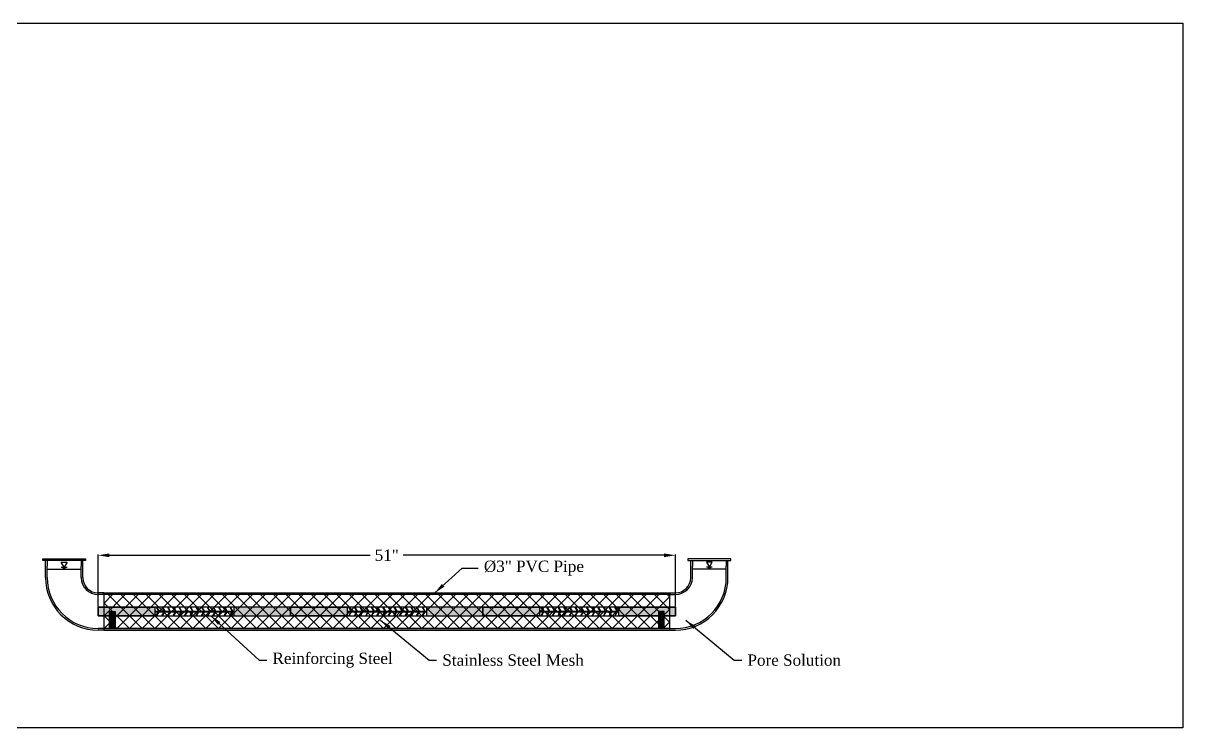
# Model space of a CAD drawing. Header units: metres. Extents: x -35 to 1129, y -141 to 51.
# Drawn here: x 489.6 to 592, y -47 to 15.3 of the extents above; entities that cross this region are included whole.
import ezdxf

# ---------------------------------------------------------------- set-up
doc = ezdxf.new("R2010")
doc.units = ezdxf.units.M
for name, color, linetype in [('L01', 1, 'Continuous'), ('L03', 3, 'Continuous'), ('L04', 4, 'Continuous'), ('L05', 5, 'Continuous')]:
    doc.layers.add(name, color=color, linetype=linetype)
doc.styles.add('TNR', font='times.ttf')
doc.linetypes.add('ZIGZAG', pattern='A,0.00254,-5.08,[131,ltypeshp.shx,S=5.08,R=0,X=-5.08,Y=0],-10.16,[131,ltypeshp.shx,S=5.08,R=180,X=5.08,Y=0],-5.08', length=20.32254)
doc.dimstyles.new('Annnotation_01', dxfattribs={"dimtxt": 1, "dimasz": 1, "dimexe": 0.25, "dimexo": 0.25, "dimgap": 0.5, "dimtad": 0, "dimtih": 1, "dimtoh": 1, "dimdec": 4, "dimzin": 0, "dimdsep": 46, "dimtxsty": 'TNR', "dimcen": 0.25, "dimadec": 0, "dimazin": 0, "dimtfac": 1, "dimtdec": 4, "dimtofl": 0, "dimtmove": 0, "dimatfit": 3, "dimfxl": 1, "dimtolj": 1, "dimtzin": 0, "dimarcsym": 0})
doc.dimstyles.new('Annnotation_02', dxfattribs={"dimtxt": 0.25, "dimasz": 0.25, "dimexe": 0.0625, "dimexo": 0.0625, "dimgap": 0.125, "dimtad": 0, "dimtih": 1, "dimtoh": 1, "dimdec": 4, "dimzin": 0, "dimdsep": 46, "dimtxsty": 'TNR', "dimcen": 0.0625, "dimclrd": 1, "dimclre": 1, "dimclrt": 3, "dimazin": 0, "dimtfac": 1, "dimtdec": 4, "dimtofl": 0, "dimtmove": 0, "dimatfit": 3, "dimfxl": 1, "dimtfillclr": 1, "dimtolj": 1, "dimtzin": 0, "dimarcsym": 0})
pattern_1 = [(0, (0, 1.75), (0, 0.15875), []), (0, (0, 1.76984), (0, 0.15875), []), (0, (0, 1.78969), (0, 0.15875), []), (0, (0, 1.84922), (0, 0.15875), [])]

# ---------------------------------------------------------------- blocks, each defined once
blk = doc.blocks.new('*D79')
at = {"color": 1, "lineweight": -2, "transparency": 16777216}
for p, q in [((496.21, -36.24), (496.21, -31.65)), ((497.21, -31.71), (520.25, -31.71)), ((546.21, -31.71), (523.17, -31.71)), ((547.21, -36.24), (547.21, -31.65))]:
    blk.add_line(p, q, dxfattribs=at)
at = {"color": 1, "transparency": 16777216}
for points in [[(497.21, -31.55), (497.21, -31.88), (496.21, -31.71)], [(546.21, -31.55), (546.21, -31.88), (547.21, -31.71)]]:
    blk.add_solid(points, dxfattribs=at)
at = {"layer": 'Defpoints', "color": 0, "transparency": 16777216}
for p in [(547.21, -31.71), (496.21, -36.31), (547.21, -36.31)]:
    blk.add_point(p, dxfattribs=at)
at = {"color": 3, "transparency": 16777216, "insert": (521.71, -31.71), "char_height": 1, "attachment_point": 5, "style": 'TNR'}
blk.add_mtext('\\A1;51"', dxfattribs=at)

msp = doc.modelspace()

# ---------------------------------------------------------------- hatches: boundary and pattern name
at = {"layer": 'L01'}
h = msp.add_hatch(dxfattribs=at)
h.set_pattern_fill('ANSI37', color=256, scale=0.25, angle=90)
h.set_pattern_definition([(135, (501.7816, 1.6671), (-0.561266, -0.561266), []), (225, (501.7816, 1.6671), (0.561266, -0.561266), [])])
h.paths.add_polyline_path([(546.70979, -38.18208), (546.70979, -35.18208), (496.70979, -35.18208), (496.70979, -38.18208)])
at = {"layer": 'L01', "ltscale": 0.1}
h = msp.add_hatch(dxfattribs=at)
h.set_pattern_fill('PLASTI', color=256, scale=0.025)
h.set_pattern_definition(pattern_1)
h.paths.add_polyline_path([(497.70979, -36.68208), (497.20979, -36.68208), (497.20979, -38.18208), (497.70979, -38.18208)])
h = msp.add_hatch(dxfattribs=at)
h.set_pattern_fill('PLASTI', color=256, scale=0.025)
h.set_pattern_definition(pattern_1)
h.paths.add_polyline_path([(546.20979, -36.68208), (545.70979, -36.68208), (545.70979, -38.18208), (546.20979, -38.18208)])
at = {"layer": 'L05'}
h = msp.add_hatch(color=251, dxfattribs=at)
h.dxf.hatch_style = 1
h.paths.add_polyline_path([(501.20979, -37.05708), (501.20979, -36.30708), (496.20979, -36.30708), (496.20979, -37.05708)])
h = msp.add_hatch(color=251, dxfattribs=at)
h.dxf.hatch_style = 1
h.paths.add_polyline_path([(513.20979, -37.05708), (513.20979, -36.30708), (508.20979, -36.30708), (508.20979, -37.05708)])
h = msp.add_hatch(color=251, dxfattribs=at)
h.dxf.hatch_style = 1
h.paths.add_polyline_path([(518.20979, -37.05708), (518.20979, -36.30708), (513.20979, -36.30708), (513.20979, -37.05708)])
h = msp.add_hatch(color=251, dxfattribs=at)
h.dxf.hatch_style = 1
h.paths.add_polyline_path([(530.20979, -37.05708), (530.20979, -36.30708), (525.20979, -36.30708), (525.20979, -37.05708)])
h = msp.add_hatch(color=251, dxfattribs=at)
h.dxf.hatch_style = 1
h.paths.add_polyline_path([(535.20979, -37.05708), (535.20979, -36.30708), (530.20979, -36.30708), (530.20979, -37.05708)])
h = msp.add_hatch(color=251, dxfattribs=at)
h.dxf.hatch_style = 1
h.paths.add_polyline_path([(547.20979, -37.05708), (547.20979, -36.30708), (542.20979, -36.30708), (542.20979, -37.05708)])

# ---------------------------------------------------------------- linework, layer by layer
at = {"layer": 'L01'}
for p, q in [((501.20979, -36.65708), (508.20979, -36.65708)), ((501.20979, -36.70708), (508.20979, -36.70708)), ((501.33479, -36.30708), (501.53686, -36.65708)), ((501.34729, -37.05708), (501.54936, -36.70708)), ((501.38479, -36.30708), (501.58686, -36.65708)), ((501.39729, -37.05708), (501.59936, -36.70708)), ((501.83479, -36.30708), (502.03686, -36.65708)), ((501.84729, -37.05708), (502.04936, -36.70708)), ((501.88479, -36.30708), (502.08686, -36.65708)), ((501.89729, -37.05708), (502.09936, -36.70708)), ((502.33479, -36.30708), (502.53686, -36.65708)), ((502.34729, -37.05708), (502.54936, -36.70708)), ((502.38479, -36.30708), (502.58686, -36.65708)), ((502.39729, -37.05708), (502.59936, -36.70708)), ((502.83479, -36.30708), (503.03686, -36.65708)), ((502.84729, -37.05708), (503.04936, -36.70708)), ((502.88479, -36.30708), (503.08686, -36.65708)), ((502.89729, -37.05708), (503.09936, -36.70708)), ((503.33479, -36.30708), (503.53686, -36.65708)), ((503.34729, -37.05708), (503.54936, -36.70708)), ((503.38479, -36.30708), (503.58686, -36.65708)), ((503.39729, -37.05708), (503.59936, -36.70708)), ((503.83479, -36.30708), (504.03686, -36.65708)), ((503.84729, -37.05708), (504.04936, -36.70708)), ((503.88479, -36.30708), (504.08686, -36.65708)), ((503.89729, -37.05708), (504.09936, -36.70708)), ((504.33479, -36.30708), (504.53686, -36.65708)), ((504.34729, -37.05708), (504.54936, -36.70708)), ((504.38479, -36.30708), (504.58686, -36.65708)), ((504.39729, -37.05708), (504.59936, -36.70708)), ((504.83479, -36.30708), (505.03686, -36.65708)), ((504.84729, -37.05708), (505.04936, -36.70708)), ((504.88479, -36.30708), (505.08686, -36.65708)), ((504.89729, -37.05708), (505.09936, -36.70708)), ((505.33479, -36.30708), (505.53686, -36.65708)), ((505.34729, -37.05708), (505.54936, -36.70708)), ((505.38479, -36.30708), (505.58686, -36.65708)), ((505.39729, -37.05708), (505.59936, -36.70708)), ((505.83479, -36.30708), (506.03686, -36.65708)), ((505.84729, -37.05708), (506.04936, -36.70708)), ((505.88479, -36.30708), (506.08686, -36.65708)), ((505.89729, -37.05708), (506.09936, -36.70708)), ((506.33479, -36.30708), (506.53686, -36.65708)), ((506.34729, -37.05708), (506.54936, -36.70708)), ((506.38479, -36.30708), (506.58686, -36.65708)), ((506.39729, -37.05708), (506.59936, -36.70708)), ((506.83479, -36.30708), (507.03686, -36.65708)), ((506.84729, -37.05708), (507.04936, -36.70708)), ((506.88479, -36.30708), (507.08686, -36.65708)), ((506.89729, -37.05708), (507.09936, -36.70708)), ((507.33479, -36.30708), (507.53686, -36.65708)), ((507.34729, -37.05708), (507.54936, -36.70708)), ((507.38479, -36.30708), (507.58686, -36.65708)), ((507.39729, -37.05708), (507.59936, -36.70708)), ((507.83479, -36.30708), (508.03686, -36.65708)), ((507.84729, -37.05708), (508.04936, -36.70708)), ((507.88479, -36.30708), (508.08686, -36.65708)), ((507.89729, -37.05708), (508.09936, -36.70708)), ((518.20979, -36.65708), (525.20979, -36.65708)), ((518.20979, -36.70708), (525.20979, -36.70708)), ((518.33479, -36.30708), (518.53686, -36.65708)), ((518.34729, -37.05708), (518.54936, -36.70708)), ((518.38479, -36.30708), (518.58686, -36.65708)), ((518.39729, -37.05708), (518.59936, -36.70708)), ((518.83479, -36.30708), (519.03686, -36.65708)), ((518.84729, -37.05708), (519.04936, -36.70708)), ((518.88479, -36.30708), (519.08686, -36.65708)), ((518.89729, -37.05708), (519.09936, -36.70708)), ((519.33479, -36.30708), (519.53686, -36.65708)), ((519.34729, -37.05708), (519.54936, -36.70708)), ((519.38479, -36.30708), (519.58686, -36.65708)), ((519.39729, -37.05708), (519.59936, -36.70708)), ((519.83479, -36.30708), (520.03686, -36.65708)), ((519.84729, -37.05708), (520.04936, -36.70708)), ((519.88479, -36.30708), (520.08686, -36.65708)), ((519.89729, -37.05708), (520.09936, -36.70708)), ((520.33479, -36.30708), (520.53686, -36.65708)), ((520.34729, -37.05708), (520.54936, -36.70708)), ((520.38479, -36.30708), (520.58686, -36.65708)), ((520.39729, -37.05708), (520.59936, -36.70708)), ((520.83479, -36.30708), (521.03686, -36.65708)), ((520.84729, -37.05708), (521.04936, -36.70708)), ((520.88479, -36.30708), (521.08686, -36.65708)), ((520.89729, -37.05708), (521.09936, -36.70708)), ((521.33479, -36.30708), (521.53686, -36.65708)), ((521.34729, -37.05708), (521.54936, -36.70708)), ((521.38479, -36.30708), (521.58686, -36.65708)), ((521.39729, -37.05708), (521.59936, -36.70708)), ((521.83479, -36.30708), (522.03686, -36.65708)), ((521.84729, -37.05708), (522.04936, -36.70708)), ((521.88479, -36.30708), (522.08686, -36.65708)), ((521.89729, -37.05708), (522.09936, -36.70708)), ((522.33479, -36.30708), (522.53686, -36.65708)), ((522.34729, -37.05708), (522.54936, -36.70708)), ((522.38479, -36.30708), (522.58686, -36.65708)), ((522.39729, -37.05708), (522.59936, -36.70708)), ((522.83479, -36.30708), (523.03686, -36.65708)), ((522.84729, -37.05708), (523.04936, -36.70708)), ((522.88479, -36.30708), (523.08686, -36.65708)), ((522.89729, -37.05708), (523.09936, -36.70708)), ((523.33479, -36.30708), (523.53686, -36.65708)), ((523.34729, -37.05708), (523.54936, -36.70708)), ((523.38479, -36.30708), (523.58686, -36.65708)), ((523.39729, -37.05708), (523.59936, -36.70708)), ((523.83479, -36.30708), (524.03686, -36.65708)), ((523.84729, -37.05708), (524.04936, -36.70708)), ((523.88479, -36.30708), (524.08686, -36.65708)), ((523.89729, -37.05708), (524.09936, -36.70708)), ((524.33479, -36.30708), (524.53686, -36.65708)), ((524.34729, -37.05708), (524.54936, -36.70708)), ((524.38479, -36.30708), (524.58686, -36.65708)), ((524.39729, -37.05708), (524.59936, -36.70708)), ((524.83479, -36.30708), (525.03686, -36.65708)), ((524.84729, -37.05708), (525.04936, -36.70708)), ((524.88479, -36.30708), (525.08686, -36.65708)), ((524.89729, -37.05708), (525.09936, -36.70708)), ((535.20979, -36.65708), (542.20979, -36.65708)), ((535.20979, -36.70708), (542.20979, -36.70708)), ((535.33479, -36.30708), (535.53686, -36.65708)), ((535.34729, -37.05708), (535.54936, -36.70708)), ((535.38479, -36.30708), (535.58686, -36.65708)), ((535.39729, -37.05708), (535.59936, -36.70708)), ((535.83479, -36.30708), (536.03686, -36.65708)), ((535.84729, -37.05708), (536.04936, -36.70708)), ((535.88479, -36.30708), (536.08686, -36.65708)), ((535.89729, -37.05708), (536.09936, -36.70708)), ((536.33479, -36.30708), (536.53686, -36.65708)), ((536.34729, -37.05708), (536.54936, -36.70708)), ((536.38479, -36.30708), (536.58686, -36.65708)), ((536.39729, -37.05708), (536.59936, -36.70708)), ((536.83479, -36.30708), (537.03686, -36.65708)), ((536.84729, -37.05708), (537.04936, -36.70708)), ((536.88479, -36.30708), (537.08686, -36.65708)), ((536.89729, -37.05708), (537.09936, -36.70708)), ((537.33479, -36.30708), (537.53686, -36.65708)), ((537.34729, -37.05708), (537.54936, -36.70708)), ((537.38479, -36.30708), (537.58686, -36.65708)), ((537.39729, -37.05708), (537.59936, -36.70708)), ((537.83479, -36.30708), (538.03686, -36.65708)), ((537.84729, -37.05708), (538.04936, -36.70708)), ((537.88479, -36.30708), (538.08686, -36.65708)), ((537.89729, -37.05708), (538.09936, -36.70708)), ((538.33479, -36.30708), (538.53686, -36.65708)), ((538.34729, -37.05708), (538.54936, -36.70708)), ((538.38479, -36.30708), (538.58686, -36.65708)), ((538.39729, -37.05708), (538.59936, -36.70708)), ((538.83479, -36.30708), (539.03686, -36.65708)), ((538.84729, -37.05708), (539.04936, -36.70708)), ((538.88479, -36.30708), (539.08686, -36.65708)), ((538.89729, -37.05708), (539.09936, -36.70708)), ((539.33479, -36.30708), (539.53686, -36.65708)), ((539.34729, -37.05708), (539.54936, -36.70708)), ((539.38479, -36.30708), (539.58686, -36.65708)), ((539.39729, -37.05708), (539.59936, -36.70708)), ((539.83479, -36.30708), (540.03686, -36.65708)), ((539.84729, -37.05708), (540.04936, -36.70708)), ((539.88479, -36.30708), (540.08686, -36.65708)), ((539.89729, -37.05708), (540.09936, -36.70708)), ((540.33479, -36.30708), (540.53686, -36.65708)), ((540.34729, -37.05708), (540.54936, -36.70708)), ((540.38479, -36.30708), (540.58686, -36.65708)), ((540.39729, -37.05708), (540.59936, -36.70708)), ((540.83479, -36.30708), (541.03686, -36.65708)), ((540.84729, -37.05708), (541.04936, -36.70708)), ((540.88479, -36.30708), (541.08686, -36.65708)), ((540.89729, -37.05708), (541.09936, -36.70708)), ((541.33479, -36.30708), (541.53686, -36.65708)), ((541.34729, -37.05708), (541.54936, -36.70708)), ((541.38479, -36.30708), (541.58686, -36.65708)), ((541.39729, -37.05708), (541.59936, -36.70708)), ((541.83479, -36.30708), (542.03686, -36.65708)), ((541.84729, -37.05708), (542.04936, -36.70708)), ((541.88479, -36.30708), (542.08686, -36.65708)), ((541.89729, -37.05708), (542.09936, -36.70708))]:
    msp.add_line(p, q, dxfattribs=at)
msp.add_lwpolyline([(546.70979, -38.18208), (546.70979, -35.18208), (496.70979, -35.18208), (496.70979, -38.18208)], close=True, dxfattribs=at)
at = {"layer": 'L03'}
for p, q in [((491.56479, -33.68208), (491.56479, -32.18208)), ((491.70979, -33.68208), (491.70979, -32.68208)), ((494.70979, -33.68208), (494.70378, -32.68208)), ((494.85479, -33.68208), (494.85479, -32.18208)), ((548.56479, -33.68208), (548.56479, -32.18208)), ((548.70979, -33.68208), (548.7158, -32.68208)), ((551.70979, -33.68208), (551.70979, -32.68208)), ((551.85479, -33.68208), (551.85479, -32.18208)), ((496.70979, -35.03708), (496.20979, -35.03708)), ((496.70979, -35.18208), (496.20979, -35.18208)), ((546.70979, -35.03708), (547.20979, -35.03708)), ((546.70979, -35.18208), (547.20979, -35.18208)), ((496.70979, -38.18208), (496.20979, -38.18208)), ((496.70979, -38.32708), (496.20979, -38.32708)), ((546.70979, -38.18208), (547.20979, -38.18208)), ((546.70979, -38.32708), (547.20979, -38.32708))]:
    msp.add_line(p, q, dxfattribs=at)
at = {"layer": 'L03', "linetype": 'ZIGZAG', "ltscale": 0.005}
for p, q in [((491.70979, -32.18208), (491.70979, -32.68208)), ((494.70378, -32.18208), (494.70378, -32.68208)), ((548.7158, -32.18208), (548.7158, -32.68208)), ((551.70979, -32.18208), (551.70979, -32.68208))]:
    msp.add_line(p, q, dxfattribs=at)
at = {"layer": 'L03', "color": 142, "true_color": 0x00a3e0}
for p, q in [((492.94771, -32.76748), (493.46733, -32.76748)), ((550.47187, -32.76748), (549.95226, -32.76748)), ((491.70979, -32.93208), (494.70525, -32.9255)), ((493.07761, -32.84978), (493.33742, -32.84978)), ((551.70979, -32.93208), (548.71434, -32.9255)), ((550.34197, -32.84978), (550.08216, -32.84978))]:
    msp.add_line(p, q, dxfattribs=at)
at = {"layer": 'L03'}
for points in [[(398.67188, 15.30375), (592.04417, 15.30375), (592.04417, -46.95575), (398.67188, -46.95575)], [(491.30878, -32.03708), (495.10479, -32.03708), (495.10479, -32.18208), (491.30878, -32.18208)], [(552.1108, -32.03708), (548.31479, -32.03708), (548.31479, -32.18208), (552.1108, -32.18208)], [(496.70979, -35.18208), (496.70979, -35.03708), (546.70979, -35.03708), (546.70979, -35.18208)], [(497.70979, -38.18208), (497.20979, -38.18208), (497.20979, -36.68208), (497.70979, -36.68208)], [(545.70979, -38.18208), (546.20979, -38.18208), (546.20979, -36.68208), (545.70979, -36.68208)], [(496.70979, -38.18208), (496.70979, -38.32708), (546.70979, -38.32708), (546.70979, -38.18208)]]:
    msp.add_lwpolyline(points, close=True, dxfattribs=at)
at = {"layer": 'L03', "color": 142, "true_color": 0x00a3e0, "flags": 128}
for points in [[(493.20752, -32.76748), (492.94771, -32.31748), (493.46733, -32.31748)], [(550.21206, -32.76748), (550.47187, -32.31748), (549.95226, -32.31748)]]:
    msp.add_lwpolyline(points, close=True, dxfattribs=at)
at = {"layer": 'L03'}
for centre, radius, start, end in [((496.20979, -33.68208), 4.645, 180, 270), ((496.20979, -33.68208), 4.5, 180, 270), ((496.20979, -33.68208), 1.5, 180, 270), ((496.20979, -33.68208), 1.355, 180, 270), ((547.20979, -33.68208), 1.5, 270, 0), ((547.20979, -33.68208), 1.355, 270, 0), ((547.20979, -33.68208), 4.5, 270, 0), ((547.20979, -33.68208), 4.645, 270, 0)]:
    msp.add_arc(centre, radius, start, end, dxfattribs=at)
at = {"layer": 'L04'}
for points in [[(513.20979, -37.05708), (513.20979, -36.30708), (496.20979, -36.30708), (496.20979, -37.05708)], [(530.20979, -37.05708), (530.20979, -36.30708), (513.20979, -36.30708), (513.20979, -37.05708)], [(547.20979, -37.05708), (547.20979, -36.30708), (530.20979, -36.30708), (530.20979, -37.05708)]]:
    msp.add_lwpolyline(points, close=True, dxfattribs=at)
at = {"layer": 'L05'}
for points in [[(496.20979, -37.05708), (496.20979, -36.30708), (501.20979, -36.30708), (501.20979, -37.05708)], [(513.20979, -37.05708), (513.20979, -36.30708), (508.20979, -36.30708), (508.20979, -37.05708)], [(513.20979, -37.05708), (513.20979, -36.30708), (518.20979, -36.30708), (518.20979, -37.05708)], [(530.20979, -37.05708), (530.20979, -36.30708), (525.20979, -36.30708), (525.20979, -37.05708)], [(530.20979, -37.05708), (530.20979, -36.30708), (535.20979, -36.30708), (535.20979, -37.05708)], [(542.20979, -37.05708), (542.20979, -36.30708), (547.20979, -36.30708), (547.20979, -37.05708)]]:
    msp.add_lwpolyline(points, close=True, dxfattribs=at)

# ---------------------------------------------------------------- texts
at = {"color": 3, "char_height": 1, "attachment_point": 4, "style": 'TNR'}
for s, insert in [('%%C3" PVC Pipe', (530.29147, -32.84371)), ('Reinforcing Steel', (511.61802, -40.97886)), ('Stainless Steel Mesh', (526.61802, -40.97886)), ('Pore Solution', (553.57993, -40.97886))]:
    msp.add_mtext(s, dxfattribs=dict(at, insert=insert))

# ---------------------------------------------------------------- dimensions: what is measured, and where the dimension line sits
dim = msp.add_linear_dim(base=(547.20979, -31.71208), p1=(496.20979, -36.30708), p2=(547.20979, -36.30708), dimstyle='Annnotation_02', override={"dimtxt": 1, "dimasz": 1, "dimgap": 0.5, "dimdec": 0, "dimlunit": 2, "dimpost": '"'})
dim.commit()
dim.dimension.update_dxf_attribs({"geometry": '*D79', "text_midpoint": (521.70979, -31.71208)})

# ---------------------------------------------------------------- leaders
at = {"layer": 'L01', "annotation_type": 0, "has_hookline": 1, "hookline_direction": 0}
for points, text_width in [([(525.95174, -35.03708), (528.36514, -32.84371), (529.79147, -32.84371)], 8.54867), ([(506.17034, -37.05708), (510.4462, -40.97886), (511.11802, -40.97886)], 10.31867), ([(521.17034, -37.45574), (525.4462, -40.97886), (526.11802, -40.97886)], 12.1204), ([(548.13224, -37.45574), (552.40811, -40.97886), (553.07993, -40.97886)], 8.04975)]:
    msp.add_leader(points, dimstyle='Annnotation_01', override={"dimasz": 1}, dxfattribs=dict(at, text_width=text_width))

doc.saveas('drawing.dxf')
